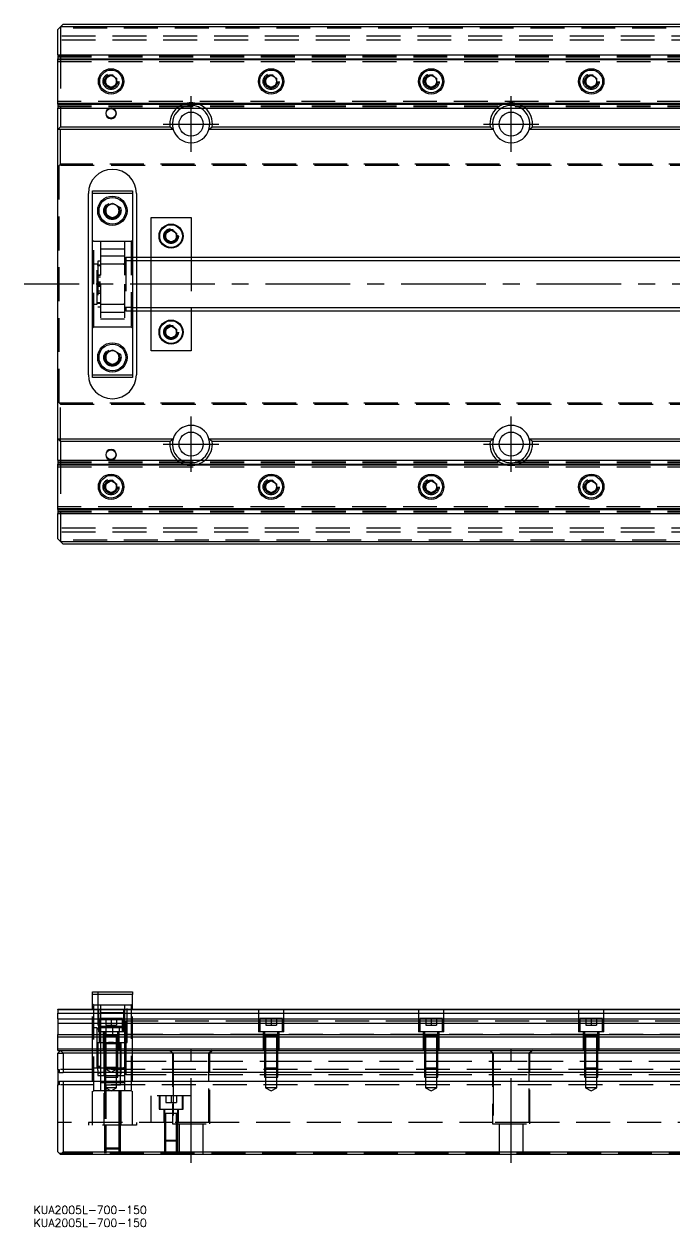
# Model space of a CAD drawing. Extents: x -13 to 963, y -354 to 120.
# Drawn here: x -12.6 to 231.4, y -353.6 to 97.5 of the extents above; entities that cross this region are included whole.
import ezdxf

# ---------------------------------------------------------------- set-up
doc = ezdxf.new("R2010")
doc.units = 0
doc.linetypes.add('CENTER', pattern=[50.8, 31.75, -6.35, 6.35, -6.35])
doc.linetypes.add('DASHED', pattern=[19.05, 12.7, -6.35])
doc.layers.get('0').update_dxf_attribs({"linetype": 'CONTINUOUS'})
doc.layers.add('CENTER', color=1, linetype='CENTER')
doc.styles.get("Standard").update_dxf_attribs({"font": 'txt.shx', "height": 3, "bigfont": 'bigfont.shx'})

# ---------------------------------------------------------------- blocks, each defined once
blk = doc.blocks.new('*U2')
at = {"color": 7, "linetype": 'CONTINUOUS'}
blk.add_text('KUA2005L-700-150', height=3, dxfattribs=at).set_placement((-9.02, -348.7))
blk = doc.blocks.new('*U3')
at = {"color": 7, "linetype": 'CONTINUOUS'}
blk.add_text('KUA2005L-700-150', height=3, dxfattribs=at).set_placement((-9.02, -353.56))

msp = doc.modelspace()

# ---------------------------------------------------------------- linework, layer by layer
at = {"color": 7, "linetype": 'CONTINUOUS'}
for p, q in [((1, 96.5), (0, 95.5)), ((0, 86), (0, 95.5)), ((2, 97.5), (1, 96.5)), ((1, 96.5), (1, 86)), ((275, 96.5), (1, 96.5)), ((2, 97.5), (275, 97.5)), ((0, 86), (0, 84.48)), ((0, 86), (275, 86)), ((0, 84.2), (0, 84.48)), ((0, 84.48), (267.73, 84.48)), ((0, 67.8), (0, 84.2)), ((0, 84.2), (267.05, 84.2)), ((18, 77.15), (20, 78.31)), ((18, 74.85), (18, 77.15)), ((20, 78.31), (22, 77.15)), ((22, 77.15), (22, 74.85)), ((78, 77.15), (80, 78.31)), ((78, 74.85), (78, 77.15)), ((80, 78.31), (82, 77.15)), ((82, 77.15), (82, 74.85)), ((138, 77.15), (140, 78.31)), ((138, 74.85), (138, 77.15)), ((140, 78.31), (142, 77.15)), ((142, 77.15), (142, 74.85)), ((198, 77.15), (200, 78.31)), ((198, 74.85), (198, 77.15)), ((200, 78.31), (202, 77.15)), ((202, 77.15), (202, 74.85)), ((20, 73.69), (18, 74.85)), ((22, 74.85), (20, 73.69)), ((80, 73.69), (78, 74.85)), ((82, 74.85), (80, 73.69)), ((140, 73.69), (138, 74.85)), ((142, 74.85), (140, 73.69)), ((200, 73.69), (198, 74.85)), ((202, 74.85), (200, 73.69)), ((0, 67.52), (0, 67.8)), ((0, 67.8), (275, 67.8)), ((0, 67.52), (0, 66)), ((0, 67.52), (275, 67.52)), ((0, 58), (0, 66)), ((0, 66), (275, 66)), ((1, 66), (1, 59)), ((0, 58), (1, 59)), ((1, 59), (42.06, 59)), ((43.29, 58), (42.06, 59)), ((56.71, 58), (57.94, 59)), ((57.94, 59), (162.06, 59)), ((163.29, 58), (162.06, 59)), ((176.71, 58), (177.94, 59)), ((177.94, 59), (275, 59)), ((0, -58), (0, 58)), ((43.29, 58), (0, 58)), ((163.29, 58), (56.71, 58)), ((275, 58), (176.71, 58)), ((11.5, -34), (11.5, 34)), ((13, 34), (13, 35)), ((13, 35), (28, 35)), ((13, -34), (13, 34)), ((28, 34), (13, 34)), ((28, 35), (28, 34)), ((28, 34), (28, -34)), ((29.5, 34), (29.5, 10)), ((18, 28.94), (20.5, 30.39)), ((18, 26.06), (18, 28.94)), ((20.5, 30.39), (23, 28.94)), ((23, 28.94), (23, 26.06)), ((20.5, 24.61), (18, 26.06)), ((23, 26.06), (20.5, 24.61)), ((35, 25), (50, 25)), ((35, 10), (35, 25)), ((50, 25), (50, 10)), ((40.5, 19.15), (42.5, 20.31)), ((40.5, 16.85), (40.5, 19.15)), ((42.5, 20.31), (44.5, 19.15)), ((44.5, 19.15), (44.5, 16.85)), ((42.5, 15.69), (40.5, 16.85)), ((44.5, 16.85), (42.5, 15.69)), ((275, 10), (28, 10)), ((28, -10), (275, -10)), ((29.5, -10), (29.5, -34)), ((35, -25), (35, -10)), ((50, -10), (50, -25)), ((40.5, -16.85), (42.5, -15.69)), ((40.5, -19.15), (40.5, -16.85)), ((42.5, -15.69), (44.5, -16.85)), ((44.5, -16.85), (44.5, -19.15)), ((42.5, -20.31), (40.5, -19.15)), ((44.5, -19.15), (42.5, -20.31)), ((18, -26.06), (20.5, -24.61)), ((18, -28.94), (18, -26.06)), ((20.5, -24.61), (23, -26.06)), ((23, -26.06), (23, -28.94)), ((50, -25), (35, -25)), ((20.5, -30.39), (18, -28.94)), ((23, -28.94), (20.5, -30.39)), ((13, -34), (28, -34)), ((13, -35), (13, -34)), ((28, -35), (13, -35)), ((28, -34), (28, -35)), ((0, -66), (0, -58)), ((0, -58), (43.29, -58)), ((1, -59), (0, -58)), ((42.06, -59), (43.29, -58)), ((56.71, -58), (163.29, -58)), ((57.94, -59), (56.71, -58)), ((162.06, -59), (163.29, -58)), ((176.71, -58), (275, -58)), ((177.94, -59), (176.71, -58)), ((42.06, -59), (1, -59)), ((1, -59), (1, -66)), ((162.06, -59), (57.94, -59)), ((275, -59), (177.94, -59)), ((0, -66), (0, -67.52)), ((0, -66), (275, -66)), ((0, -67.8), (0, -67.52)), ((0, -67.52), (275, -67.52)), ((0, -84.2), (0, -67.8)), ((0, -67.8), (275, -67.8)), ((18, -74.85), (20, -73.69)), ((18, -77.15), (18, -74.85)), ((20, -73.69), (22, -74.85)), ((22, -74.85), (22, -77.15)), ((78, -74.85), (80, -73.69)), ((78, -77.15), (78, -74.85)), ((80, -73.69), (82, -74.85)), ((82, -74.85), (82, -77.15)), ((138, -74.85), (140, -73.69)), ((138, -77.15), (138, -74.85)), ((140, -73.69), (142, -74.85)), ((142, -74.85), (142, -77.15)), ((198, -74.85), (200, -73.69)), ((198, -77.15), (198, -74.85)), ((200, -73.69), (202, -74.85)), ((202, -74.85), (202, -77.15)), ((20, -78.31), (18, -77.15)), ((22, -77.15), (20, -78.31)), ((80, -78.31), (78, -77.15)), ((82, -77.15), (80, -78.31)), ((140, -78.31), (138, -77.15)), ((142, -77.15), (140, -78.31)), ((200, -78.31), (198, -77.15)), ((202, -77.15), (200, -78.31)), ((0, -84.2), (267.05, -84.2)), ((0, -84.48), (0, -84.2)), ((0, -84.48), (0, -86)), ((0, -84.48), (267.73, -84.48)), ((0, -95.5), (0, -86)), ((0, -86), (275, -86)), ((1, -86), (1, -96.5)), ((0, -95.5), (1, -96.5)), ((1, -96.5), (2, -97.5)), ((1, -96.5), (275, -96.5)), ((275, -97.5), (2, -97.5)), ((13, -266.36), (13, -265.36)), ((13, -265.36), (28, -265.36)), ((28, -265.36), (28, -266.36)), ((13, -271.86), (13, -266.36)), ((28, -266.36), (13, -266.36)), ((28, -271.86), (28, -266.36)), ((0, -272.02), (0, -271.86)), ((0, -271.86), (275.5, -271.86)), ((0, -272.02), (0, -273.42)), ((0, -272.02), (275.5, -272.02)), ((0, -273.42), (275.5, -273.42)), ((0, -275.5), (0, -273.42)), ((0, -275.5), (0, -277.12)), ((0, -275.5), (275.5, -275.5)), ((0, -277.12), (0, -281.41)), ((0, -277.12), (275.5, -277.12)), ((0, -282.26), (0, -281.41)), ((0, -281.41), (275.5, -281.41)), ((0, -286.76), (0, -282.26)), ((0, -282.26), (700, -282.26)), ((22.5, -281.96), (17.5, -281.96)), ((82.5, -281.96), (77.5, -281.96)), ((142.5, -281.96), (137.5, -281.96)), ((142.5, -281.96), (137.5, -281.96)), ((202.5, -281.96), (197.5, -281.96)), ((202.5, -281.96), (197.5, -281.96)), ((0, -287.36), (0, -286.76)), ((0, -286.76), (700, -286.76)), ((0, -288.36), (1, -287.36)), ((0, -287.36), (1, -287.36)), ((0, -294.51), (0, -288.36)), ((1, -287.36), (699, -287.36)), ((1, -287.36), (2, -288.36)), ((698, -288.36), (2, -288.36)), ((2, -288.36), (2, -295.66)), ((0, -294.51), (0, -295.66)), ((0, -294.51), (0.5, -294.51)), ((0, -295.66), (0, -299.06)), ((0.5, -295.66), (0, -295.66)), ((0.5, -294.51), (0.5, -295.66)), ((0.5, -295.66), (2, -295.66)), ((698, -295.66), (2, -295.66)), ((0, -299.06), (0, -300.21)), ((0, -299.06), (0.5, -299.06)), ((0.5, -300.21), (0, -300.21)), ((0, -325.36), (0, -300.21)), ((2, -299.06), (0.5, -299.06)), ((0.5, -299.06), (0.5, -300.21)), ((698, -299.06), (2, -299.06)), ((2, -299.06), (2, -325.36)), ((23.5, -300.36), (17.5, -300.36)), ((45, -310.96), (40, -310.96)), ((1, -326.36), (0, -325.36)), ((2, -325.36), (1, -326.36)), ((699, -326.36), (1, -326.36)), ((2, -325.36), (698, -325.36))]:
    msp.add_line(p, q, dxfattribs=at)
at = {"color": 3, "linetype": 'DASHED'}
for p, q in [((285.2, 96), (0.5, 96)), ((700, 93), (0, 93)), ((700, 91.5), (0, 91.5)), ((1, 86), (1, 66)), ((0, 85.4), (700, 85.4)), ((0, 85.15), (275, 85.15)), ((0, 84.42), (275.5, 84.42)), ((0, 83.5), (275.5, 83.5)), ((17.5, 76), (17.53, 76.37)), ((77.5, 76), (77.53, 76.37)), ((137.5, 76), (137.53, 76.41)), ((197.5, 76), (197.53, 76.41)), ((275.5, 68.5), (0, 68.5)), ((0, 67.58), (275.5, 67.58)), ((0, 66.85), (275, 66.85)), ((0, 66.6), (700, 66.6)), ((1, 45), (1, 59)), ((1, 45), (0.5, 44.5)), ((0.5, -44.5), (0.5, 44.5)), ((699.5, 44.5), (0.5, 44.5)), ((699, 45), (1, 45)), ((23.48, 27.86), (23.5, 27.5)), ((44.98, 18.29), (45, 18)), ((13.5, 16), (13, 16.5)), ((16, 16), (13.5, 16)), ((13.5, 0), (13.5, 16)), ((25, 16), (16, 16)), ((16, 16), (16, 0)), ((27.5, 16), (25, 16)), ((25, 16), (25, 0)), ((28, 16.5), (27.5, 16)), ((27.5, 16), (27.5, -16)), ((25, 13.03), (16, 13.03)), ((25, 10.48), (16, 10.48)), ((25.5, 10), (25, 9.5)), ((28, 10), (25.5, 10)), ((25.5, 10), (25.5, -10)), ((29.5, 10), (29.5, 5)), ((35, 5), (35, 10)), ((50, 10), (50, -10)), ((13.5, 7.5), (13, 7)), ((14.85, 7.5), (13.5, 7.5)), ((14.85, -7.5), (14.85, 7.5)), ((15, 7.15), (14.85, 7.15)), ((16, 8.55), (15, 8.55)), ((15, 8.55), (15, -8.55)), ((16, 7.15), (15, 7.15)), ((16, 6.9), (15, 6.9)), ((24.7, 7.5), (16, 7.5)), ((25, 7.5), (24.7, 7.5)), ((28, 8.75), (25, 8.75)), ((29.5, 5), (29.5, -5)), ((35, -5), (35, 5)), ((16, 3.4), (15, 3.4)), ((15, 3.4), (16, 3.4)), ((16, 2.55), (15, 2.55)), ((15, 0.85), (16, 0.85)), ((15, 0.42), (16, 0.42)), ((13.5, -16), (13.5, 0)), ((15, -0.43), (16, -0.43)), ((16, -0.85), (15, -0.85)), ((15, -2.55), (16, -2.55)), ((15, -3.4), (16, -3.4)), ((16, -3.4), (15, -3.4)), ((16, 0), (16, -16)), ((25, 0), (25, -16)), ((13, -7), (13.5, -7.5)), ((13.5, -7.5), (14.85, -7.5)), ((14.85, -7.15), (15, -7.15)), ((15, -6.9), (16, -6.9)), ((15, -7.15), (16, -7.15)), ((15, -8.55), (16, -8.55)), ((16, -7.5), (24.7, -7.5)), ((24.7, -7.5), (25, -7.5)), ((28, -8.75), (25, -8.75)), ((29.5, -5), (29.5, -10)), ((35, -10), (35, -5)), ((16, -10.48), (25, -10.48)), ((16, -13.03), (25, -13.03)), ((25, -9.5), (25.5, -10)), ((25.5, -10), (28, -10)), ((13, -16.5), (13.5, -16)), ((13.5, -16), (16, -16)), ((16, -16), (25, -16)), ((25, -16), (27.5, -16)), ((27.5, -16), (28, -16.5)), ((40, -18), (40.02, -17.7)), ((17.5, -27.5), (17.52, -27.15)), ((0.5, -44.5), (699.5, -44.5)), ((0.5, -44.5), (1, -45)), ((1, -59), (1, -45)), ((1, -45), (699, -45)), ((0, -66.6), (700, -66.6)), ((0, -66.85), (275, -66.85)), ((0, -67.58), (275.5, -67.58)), ((1, -66), (1, -86)), ((0, -68.5), (275.5, -68.5)), ((17.5, -76), (17.53, -75.59)), ((77.5, -76), (77.53, -75.59)), ((137.5, -76), (137.53, -75.59)), ((197.5, -76), (197.53, -75.59)), ((275.5, -83.5), (0, -83.5)), ((0, -84.42), (275.5, -84.42)), ((0, -85.15), (275, -85.15)), ((0, -85.4), (700, -85.4)), ((700, -91.5), (0, -91.5)), ((700, -93), (0, -93)), ((285.2, -96), (0.5, -96)), ((15, -265.36), (15, -284.36)), ((26, -284.36), (26, -265.36)), ((13.5, -270.36), (13, -269.86)), ((16, -270.36), (13.5, -270.36)), ((13.5, -302.36), (13.5, -270.36)), ((25, -270.36), (16, -270.36)), ((16, -270.36), (16, -271.86)), ((27.5, -270.36), (25, -270.36)), ((25, -270.36), (25, -271.86)), ((28, -269.86), (27.5, -270.36)), ((27.5, -270.36), (27.5, -302.36)), ((13, -287.36), (13, -271.86)), ((15.25, -271.86), (15.25, -280.36)), ((16, -271.86), (16, -275.36)), ((25, -273.33), (16, -273.33)), ((24.75, -280.36), (24.75, -271.86)), ((25, -271.86), (25, -278.36)), ((28, -287.36), (28, -271.86)), ((75.25, -271.86), (75.25, -280.36)), ((84.75, -280.36), (84.75, -271.86)), ((135.25, -271.86), (135.25, -280.36)), ((144.75, -280.36), (144.75, -271.86)), ((195.25, -271.86), (195.25, -280.36)), ((204.75, -280.36), (204.75, -271.86)), ((13.5, -278.86), (13, -279.36)), ((14.85, -278.86), (13.5, -278.86)), ((14.85, -286.36), (14.85, -278.86)), ((15, -279.21), (14.85, -279.21)), ((15.75, -277.26), (15, -277.26)), ((15.5, -279.21), (15, -279.21)), ((16, -279.46), (15, -279.46)), ((15.5, -278.36), (15.5, -284.36)), ((15.75, -278.36), (15.5, -278.36)), ((15.75, -279.21), (15.5, -279.21)), ((15.75, -275.36), (15.75, -280.36)), ((24.25, -275.36), (15.75, -275.36)), ((16, -277.26), (15.75, -277.26)), ((24.25, -278.36), (15.75, -278.36)), ((16, -279.21), (15.75, -279.21)), ((16, -275.36), (16, -278.36)), ((24.25, -275.88), (16, -275.88)), ((16, -278.36), (16, -280.36)), ((24.25, -278.86), (16, -278.86)), ((18, -275.36), (18, -277.86)), ((18, -277.86), (20, -277.86)), ((18, -278.36), (18, -281.36)), ((20, -275.36), (20, -277.86)), ((20, -277.86), (22, -277.86)), ((20.5, -278.36), (20.5, -281.36)), ((22, -275.36), (22, -277.86)), ((23, -278.36), (23, -280.36)), ((24.25, -280.36), (24.25, -275.36)), ((25, -275.88), (24.25, -275.88)), ((25.5, -278.36), (24.25, -278.36)), ((24.7, -278.86), (24.25, -278.86)), ((25, -278.86), (24.7, -278.86)), ((25.5, -276.36), (25, -276.86)), ((25, -278.36), (25, -284.36)), ((28, -276.36), (25.5, -276.36)), ((25.5, -276.36), (25.5, -278.36)), ((25.5, -284.36), (25.5, -278.36)), ((75.75, -276.36), (28, -276.36)), ((75.75, -275.36), (75.75, -280.36)), ((84.25, -275.36), (75.75, -275.36)), ((84.25, -276.36), (75.75, -276.36)), ((78, -275.36), (78, -277.86)), ((78, -277.86), (80, -277.86)), ((80, -275.36), (80, -277.86)), ((80, -277.86), (82, -277.86)), ((82, -275.36), (82, -277.86)), ((84.25, -280.36), (84.25, -275.36)), ((135.75, -276.36), (84.25, -276.36)), ((135.75, -275.36), (135.75, -280.36)), ((144.25, -275.36), (135.75, -275.36)), ((144.25, -276.36), (135.75, -276.36)), ((138, -275.36), (138, -277.86)), ((138, -277.86), (140, -277.86)), ((140, -275.36), (140, -277.86)), ((140, -277.86), (142, -277.86)), ((142, -275.36), (142, -277.86)), ((144.25, -280.36), (144.25, -275.36)), ((195.75, -276.36), (144.25, -276.36)), ((195.75, -275.36), (195.75, -280.36)), ((204.25, -275.36), (195.75, -275.36)), ((204.25, -276.36), (195.75, -276.36)), ((198, -275.36), (198, -277.86)), ((198, -277.86), (200, -277.86)), ((200, -275.36), (200, -277.86)), ((200, -277.86), (202, -277.86)), ((202, -275.36), (202, -277.86)), ((204.25, -280.36), (204.25, -275.36)), ((255.75, -276.36), (204.25, -276.36)), ((24.75, -280.36), (15.25, -280.36)), ((16, -280.36), (16, -284.36)), ((17, -280.36), (17, -287.36)), ((17.5, -280.36), (17.5, -281.96)), ((17.5, -281.95), (17.5, -281.96)), ((17.5, -281.96), (17.5, -281.96)), ((17.5, -281.96), (17.5, -287.36)), ((22.5, -281.96), (17.5, -281.96)), ((17.9, -281.96), (17.9, -287.36)), ((18, -281.36), (20.5, -281.36)), ((20.5, -281.36), (23, -281.36)), ((22.1, -287.36), (22.1, -281.96)), ((22.5, -281.96), (22.5, -280.36)), ((22.5, -281.96), (22.5, -281.95)), ((22.5, -281.96), (22.5, -281.96)), ((22.5, -287.36), (22.5, -281.96)), ((23, -287.36), (23, -280.36)), ((25.5, -281.36), (25, -281.36)), ((28, -281.36), (25.5, -281.36)), ((77.5, -281.36), (28, -281.36)), ((84.75, -280.36), (75.25, -280.36)), ((77, -280.36), (77, -287.36)), ((77.5, -280.36), (77.5, -281.96)), ((82.5, -281.36), (77.5, -281.36)), ((77.5, -281.95), (77.5, -281.96)), ((77.5, -281.96), (77.5, -281.96)), ((77.5, -281.96), (77.5, -287.36)), ((82.5, -281.96), (77.5, -281.96)), ((77.9, -281.96), (77.9, -287.36)), ((82.1, -287.36), (82.1, -281.96)), ((82.5, -281.96), (82.5, -280.36)), ((137.5, -281.36), (82.5, -281.36)), ((82.5, -281.96), (82.5, -281.95)), ((82.5, -281.96), (82.5, -281.96)), ((82.5, -287.36), (82.5, -281.96)), ((83, -287.36), (83, -280.36)), ((144.75, -280.36), (135.25, -280.36)), ((137, -280.36), (137, -287.36)), ((137.5, -280.36), (137.5, -281.96)), ((142.5, -281.36), (137.5, -281.36)), ((137.5, -281.95), (137.5, -281.96)), ((137.5, -281.96), (137.5, -287.36)), ((137.5, -281.96), (137.5, -281.96)), ((142.5, -281.96), (137.5, -281.96)), ((137.9, -281.96), (137.9, -287.36)), ((142.1, -287.36), (142.1, -281.96)), ((142.5, -281.96), (142.5, -280.36)), ((197.5, -281.36), (142.5, -281.36)), ((142.5, -281.96), (142.5, -281.95)), ((142.5, -287.36), (142.5, -281.96)), ((142.5, -281.96), (142.5, -281.96)), ((143, -287.36), (143, -280.36)), ((204.75, -280.36), (195.25, -280.36)), ((197, -280.36), (197, -287.36)), ((197.5, -280.36), (197.5, -281.96)), ((202.5, -281.36), (197.5, -281.36)), ((197.5, -281.95), (197.5, -281.96)), ((197.5, -281.96), (197.5, -287.36)), ((197.5, -281.96), (197.5, -281.96)), ((202.5, -281.96), (197.5, -281.96)), ((197.9, -281.96), (197.9, -287.36)), ((202.1, -287.36), (202.1, -281.96)), ((202.5, -281.96), (202.5, -280.36)), ((257.5, -281.36), (202.5, -281.36)), ((202.5, -281.96), (202.5, -281.95)), ((202.5, -287.36), (202.5, -281.96)), ((202.5, -281.96), (202.5, -281.96)), ((203, -287.36), (203, -280.36)), ((0, -288.36), (2, -288.36)), ((13, -295.66), (13, -287.36)), ((14.85, -287.36), (14.85, -286.36)), ((14.85, -293.86), (14.85, -287.36)), ((15, -284.36), (26, -284.36)), ((15, -284.36), (15, -287.36)), ((15, -287.36), (15, -293.23)), ((16, -284.36), (16, -287.36)), ((16, -287.36), (16, -295.66)), ((17.25, -284.36), (17.25, -315.36)), ((17.5, -287.36), (17.5, -293.96)), ((17.5, -287.36), (17.5, -293.96)), ((17.9, -287.36), (17.9, -294.36)), ((18, -284.86), (18, -287.36)), ((22, -284.86), (18, -284.86)), ((18, -287.36), (18, -293.73)), ((20.06, -284.36), (19.94, -284.36)), ((22, -287.36), (22, -284.86)), ((22, -293.73), (22, -287.36)), ((22.1, -294.36), (22.1, -287.36)), ((22.5, -293.96), (22.5, -287.36)), ((22.5, -293.96), (22.5, -287.36)), ((23.5, -287.36), (23.5, -284.36)), ((23.5, -295.66), (23.5, -287.36)), ((23.75, -315.36), (23.75, -284.36)), ((25, -284.36), (25, -287.36)), ((25, -287.36), (25, -295.66)), ((25.5, -284.36), (25.5, -286.36)), ((25.5, -286.36), (25.5, -287.36)), ((25.5, -287.36), (25.5, -295.66)), ((28, -295.66), (28, -287.36)), ((42, -287.36), (43, -288.36)), ((42.06, -287.36), (43.29, -288.36)), ((43, -288.36), (43, -314.86)), ((43.29, -288.36), (43.29, -295.66)), ((57.94, -287.36), (56.71, -288.36)), ((56.71, -295.66), (56.71, -288.36)), ((57, -288.36), (58, -287.36)), ((57, -314.86), (57, -288.36)), ((77.5, -287.36), (77.5, -293.96)), ((77.5, -287.36), (77.5, -293.96)), ((77.9, -287.36), (77.9, -294.36)), ((82.1, -294.36), (82.1, -287.36)), ((82.5, -293.96), (82.5, -287.36)), ((82.5, -293.96), (82.5, -287.36)), ((137.5, -287.36), (137.5, -293.96)), ((137.5, -287.36), (137.5, -293.96)), ((137.9, -287.36), (137.9, -294.36)), ((142.1, -294.36), (142.1, -287.36)), ((142.5, -293.96), (142.5, -287.36)), ((142.5, -293.96), (142.5, -287.36)), ((162, -287.36), (163, -288.36)), ((162.06, -287.36), (163.29, -288.36)), ((163, -288.36), (163, -314.86)), ((163.29, -288.36), (163.29, -295.66)), ((177.94, -287.36), (176.71, -288.36)), ((176.71, -295.66), (176.71, -288.36)), ((177, -288.36), (178, -287.36)), ((177, -314.86), (177, -288.36)), ((197.5, -287.36), (197.5, -293.96)), ((197.5, -287.36), (197.5, -293.96)), ((197.9, -287.36), (197.9, -294.36)), ((202.1, -294.36), (202.1, -287.36)), ((202.5, -293.96), (202.5, -287.36)), ((202.5, -293.96), (202.5, -287.36)), ((25, -291.36), (28, -291.36)), ((28, -291.36), (43.29, -291.36)), ((43.29, -291.36), (56.71, -291.36)), ((56.71, -291.36), (77.5, -291.36)), ((77.5, -291.36), (77.9, -291.36)), ((77.9, -291.36), (82.1, -291.36)), ((82.1, -291.36), (82.5, -291.36)), ((82.5, -291.36), (137.5, -291.36)), ((137.5, -291.36), (137.9, -291.36)), ((137.9, -291.36), (142.1, -291.36)), ((142.1, -291.36), (142.5, -291.36)), ((142.5, -291.36), (163.29, -291.36)), ((163.29, -291.36), (176.71, -291.36)), ((176.71, -291.36), (197.5, -291.36)), ((197.5, -291.36), (197.9, -291.36)), ((197.9, -291.36), (202.1, -291.36)), ((202.1, -291.36), (202.5, -291.36)), ((202.5, -291.36), (238, -291.36)), ((699.5, -294.51), (0.5, -294.51)), ((13, -293.36), (13.5, -293.86)), ((13, -299.06), (13, -295.66)), ((13.5, -293.86), (14.85, -293.86)), ((14.85, -293.51), (15, -293.51)), ((15, -294.8), (15, -293.23)), ((15, -293.25), (16, -293.25)), ((15, -293.25), (16, -293.25)), ((15, -293.51), (16, -293.51)), ((16, -294.04), (15, -294.04)), ((15, -294.8), (15, -295.66)), ((15, -295.66), (15, -296.55)), ((15, -295.74), (16, -295.74)), ((15, -296.55), (15, -296.75)), ((15, -296.75), (16, -296.75)), ((16, -293.86), (17.5, -293.86)), ((16, -295.66), (16, -299.06)), ((16, -296.83), (17.5, -296.83)), ((17.5, -293.86), (17.9, -293.86)), ((17.5, -293.96), (17.9, -294.36)), ((17.5, -293.96), (17.5, -295.66)), ((17.5, -293.96), (22.5, -293.96)), ((17.5, -295.66), (17.5, -297.36)), ((17.5, -296.83), (22.5, -296.83)), ((17.5, -297.36), (17.5, -299.06)), ((17.5, -297.36), (22.5, -297.36)), ((17.9, -293.86), (18.03, -293.86)), ((17.9, -294.36), (17.9, -297.36)), ((22.1, -294.36), (17.9, -294.36)), ((17.9, -297.36), (17.9, -301.36)), ((18, -293.73), (18, -294.36)), ((18, -293.73), (18.17, -294.36)), ((22, -293.73), (18, -293.73)), ((18, -294.36), (20, -295.51)), ((18.03, -293.86), (21.97, -293.86)), ((20, -295.51), (22, -294.36)), ((21.83, -294.36), (22, -293.73)), ((21.97, -293.86), (22.1, -293.86)), ((22, -294.36), (22, -293.73)), ((22.1, -293.86), (22.5, -293.86)), ((22.1, -294.36), (22.5, -293.96)), ((22.1, -297.36), (22.1, -294.36)), ((22.1, -301.36), (22.1, -297.36)), ((22.5, -293.86), (23.5, -293.86)), ((22.5, -295.66), (22.5, -293.96)), ((22.5, -297.36), (22.5, -295.66)), ((22.5, -296.83), (23.5, -296.83)), ((23.5, -293.86), (24.7, -293.86)), ((23.5, -299.06), (23.5, -295.66)), ((23.5, -296.83), (25, -296.83)), ((24.7, -293.86), (25, -293.86)), ((25, -295.66), (25, -299.06)), ((25, -295.86), (25.5, -296.36)), ((25.5, -295.66), (25.5, -296.36)), ((25.5, -296.36), (28, -296.36)), ((28, -299.06), (28, -295.66)), ((28, -296.36), (43.29, -296.36)), ((43.29, -295.66), (43.29, -299.06)), ((43.29, -296.36), (56.71, -296.36)), ((56.71, -299.06), (56.71, -295.66)), ((56.71, -296.36), (77.5, -296.36)), ((77.5, -293.96), (77.9, -294.36)), ((77.5, -293.96), (77.5, -295.66)), ((77.5, -293.96), (82.5, -293.96)), ((77.5, -295.66), (77.5, -297.36)), ((77.5, -296.36), (82.5, -296.36)), ((77.5, -297.36), (82.5, -297.36)), ((77.9, -294.36), (77.9, -297.36)), ((82.1, -294.36), (77.9, -294.36)), ((77.9, -297.36), (77.9, -301.36)), ((82.1, -294.36), (82.5, -293.96)), ((82.1, -297.36), (82.1, -294.36)), ((82.1, -301.36), (82.1, -297.36)), ((82.5, -295.66), (82.5, -293.96)), ((82.5, -297.36), (82.5, -295.66)), ((82.5, -296.36), (137.5, -296.36)), ((137.5, -293.96), (137.9, -294.36)), ((137.5, -293.96), (137.5, -295.66)), ((137.5, -293.96), (142.5, -293.96)), ((137.5, -295.66), (137.5, -297.36)), ((137.5, -296.36), (142.5, -296.36)), ((137.5, -297.36), (142.5, -297.36)), ((137.9, -294.36), (137.9, -297.36)), ((142.1, -294.36), (137.9, -294.36)), ((137.9, -297.36), (137.9, -301.36)), ((142.1, -294.36), (142.5, -293.96)), ((142.1, -297.36), (142.1, -294.36)), ((142.1, -301.36), (142.1, -297.36)), ((142.5, -295.66), (142.5, -293.96)), ((142.5, -297.36), (142.5, -295.66)), ((142.5, -296.36), (163.29, -296.36)), ((163.29, -295.66), (163.29, -299.06)), ((163.29, -296.36), (176.71, -296.36)), ((176.71, -299.06), (176.71, -295.66)), ((176.71, -296.36), (197.5, -296.36)), ((197.5, -293.96), (197.9, -294.36)), ((197.5, -293.96), (197.5, -295.66)), ((197.5, -293.96), (202.5, -293.96)), ((197.5, -295.66), (197.5, -297.36)), ((197.5, -296.36), (202.5, -296.36)), ((197.5, -297.36), (202.5, -297.36)), ((197.9, -294.36), (197.9, -297.36)), ((202.1, -294.36), (197.9, -294.36)), ((197.9, -297.36), (197.9, -301.36)), ((202.1, -294.36), (202.5, -293.96)), ((202.1, -297.36), (202.1, -294.36)), ((202.1, -301.36), (202.1, -297.36)), ((202.5, -295.66), (202.5, -293.96)), ((202.5, -297.36), (202.5, -295.66)), ((202.5, -296.36), (257.5, -296.36)), ((699.5, -300.21), (0.5, -300.21)), ((13, -315.36), (13, -299.06)), ((16, -299.06), (16, -302.36)), ((16, -299.38), (25, -299.38)), ((17.5, -299.06), (17.5, -300.36)), ((17.5, -300.35), (17.5, -300.36)), ((17.5, -300.36), (17.5, -315.36)), ((17.5, -300.36), (17.5, -300.36)), ((23.5, -300.36), (17.5, -300.36)), ((17.9, -301.36), (20, -302.57)), ((22.1, -301.36), (17.9, -301.36)), ((18, -300.36), (18, -315.36)), ((20, -302.57), (22.1, -301.36)), ((23, -315.36), (23, -300.36)), ((23.5, -300.36), (23.5, -299.06)), ((23.5, -300.36), (23.5, -300.35)), ((23.5, -315.36), (23.5, -300.36)), ((23.5, -300.36), (23.5, -300.36)), ((25, -299.06), (25, -302.36)), ((28, -315.36), (28, -299.06)), ((43.29, -299.06), (43.29, -314.36)), ((56.71, -314.36), (56.71, -299.06)), ((77.9, -301.36), (80, -302.57)), ((82.1, -301.36), (77.9, -301.36)), ((80, -302.57), (82.1, -301.36)), ((137.9, -301.36), (140, -302.57)), ((142.1, -301.36), (137.9, -301.36)), ((140, -302.57), (142.1, -301.36)), ((163.29, -299.06), (163.29, -314.36)), ((176.71, -314.36), (176.71, -299.06)), ((197.9, -301.36), (200, -302.57)), ((202.1, -301.36), (197.9, -301.36)), ((200, -302.57), (202.1, -301.36)), ((13, -302.86), (13.5, -302.36)), ((13.5, -302.36), (16, -302.36)), ((16, -302.36), (17.5, -302.36)), ((17.5, -302.36), (18, -302.36)), ((18, -302.36), (23, -302.36)), ((23, -302.36), (23.5, -302.36)), ((23.5, -302.36), (25, -302.36)), ((25, -302.36), (27.5, -302.36)), ((27.5, -302.36), (28, -302.86)), ((50, -304.36), (35, -304.36)), ((35, -314.36), (35, -304.36)), ((38, -304.36), (38, -309.36)), ((38.25, -304.36), (38.25, -309.36)), ((40.5, -304.36), (40.5, -306.86)), ((42.5, -304.36), (42.5, -306.86)), ((44.5, -304.36), (44.5, -306.86)), ((46.75, -309.36), (46.75, -304.36)), ((47, -309.36), (47, -304.36)), ((50, -314.36), (50, -304.36)), ((38, -309.36), (47, -309.36)), ((39.75, -309.36), (39.75, -314.36)), ((40, -309.36), (40, -310.96)), ((40, -310.95), (40, -314.36)), ((45, -310.96), (40, -310.96)), ((40.4, -310.96), (40.4, -314.36)), ((40.5, -306.86), (42.5, -306.86)), ((42.5, -306.86), (44.5, -306.86)), ((44.6, -314.36), (44.6, -310.96)), ((45, -310.96), (45, -309.36)), ((45, -314.36), (45, -310.95)), ((45.25, -314.36), (45.25, -309.36)), ((43.29, -314.36), (0, -314.36)), ((11.5, -314.36), (11.5, -315.36)), ((29.5, -315.36), (11.5, -315.36)), ((17.5, -315.36), (17.5, -323.86)), ((17.5, -315.36), (17.5, -323.86)), ((18, -315.36), (18, -324.36)), ((23, -324.36), (23, -315.36)), ((23.5, -323.86), (23.5, -315.36)), ((23.5, -323.86), (23.5, -315.36)), ((29.5, -314.36), (29.5, -315.36)), ((40, -314.36), (40, -320.96)), ((40, -314.36), (40, -320.96)), ((40.4, -314.36), (40.4, -321.36)), ((43, -314.86), (57, -314.86)), ((56.71, -314.36), (43.29, -314.36)), ((44.6, -321.36), (44.6, -314.36)), ((45, -320.96), (45, -314.36)), ((45, -320.96), (45, -314.36)), ((45.5, -314.86), (45.5, -326.36)), ((54.5, -326.36), (54.5, -314.86)), ((163.29, -314.36), (56.71, -314.36)), ((163, -314.86), (177, -314.86)), ((176.71, -314.36), (163.29, -314.36)), ((165.5, -314.86), (165.5, -326.36)), ((174.5, -326.36), (174.5, -314.86)), ((283.29, -314.36), (176.71, -314.36)), ((17.5, -323.86), (18, -324.36)), ((17.5, -323.86), (17.5, -325.86)), ((17.5, -323.86), (23.5, -323.86)), ((18, -324.36), (18, -325.86)), ((23, -324.36), (18, -324.36)), ((23, -324.36), (23.5, -323.86)), ((23, -325.86), (23, -324.36)), ((23.5, -325.86), (23.5, -323.86)), ((40, -320.96), (40.4, -321.36)), ((40, -320.96), (40, -325.86)), ((40, -320.96), (45, -320.96)), ((40.4, -321.36), (40.4, -325.86)), ((44.6, -321.36), (40.4, -321.36)), ((44.6, -321.36), (45, -320.96)), ((44.6, -325.86), (44.6, -321.36)), ((45, -325.86), (45, -320.96)), ((0.5, -325.86), (699.5, -325.86))]:
    msp.add_line(p, q, dxfattribs=at)
at = {"color": 3, "linetype": 'CONTINUOUS'}
for p, q in [((275, 8.75), (28, 8.75)), ((28, -8.75), (275, -8.75))]:
    msp.add_line(p, q, dxfattribs=at)
at = {"color": 7, "linetype": 'CONTINUOUS'}
for centre, radius in [((20, 76), 4.75), ((20, 76), 4.25), ((80, 76), 4.75), ((80, 76), 4.25), ((140, 76), 4.75), ((140, 76), 4.25), ((200, 76), 4.75), ((200, 76), 4.25), ((50, 60), 4.5), ((170, 60), 4.5), ((20.5, 27.5), 5.5), ((20.5, 27.5), 5), ((42.5, 18), 4.5), ((42.5, 18), 4.25), ((42.5, -18), 4.5), ((42.5, -18), 4.25), ((20.5, -27.5), 5.5), ((20.5, -27.5), 5), ((50, -60), 4.5), ((170, -60), 4.5), ((20, -76), 4.75), ((20, -76), 4.25), ((80, -76), 4.75), ((80, -76), 4.25), ((140, -76), 4.75), ((140, -76), 4.25), ((200, -76), 4.75), ((200, -76), 4.25)]:
    msp.add_circle(centre, radius, dxfattribs=at)
at = {"color": 3, "linetype": 'DASHED'}
for centre, radius in [((20, 76), 3), ((20, 76), 2.5), ((80, 76), 3), ((80, 76), 2.5), ((140, 76), 3), ((140, 76), 2.5), ((200, 76), 3), ((200, 76), 2.5), ((20.5, 27.5), 3.25), ((20.5, 27.5), 3), ((42.5, 18), 2.75), ((42.5, 18), 2.5), ((42.5, -18), 2.75), ((42.5, -18), 2.5), ((20.5, -27.5), 3.25), ((20.5, -27.5), 3), ((20, -76), 3), ((20, -76), 2.5), ((80, -76), 3), ((80, -76), 2.5), ((140, -76), 3), ((140, -76), 2.5), ((200, -76), 3), ((200, -76), 2.5)]:
    msp.add_circle(centre, radius, dxfattribs=at)
at = {"color": 3, "linetype": 'CONTINUOUS'}
for centre in [(20, 64), (20, -64)]:
    msp.add_circle(centre, 1.83, dxfattribs=at)
at = {"color": 3, "linetype": 'DASHED'}
for centre, radius, start, end in [((20, 76), 2.1, 137.7528, 162.2472), ((20, 76), 2.1, 102.2472, 137.7528), ((20, 76), 2.1, 77.7528, 102.2472), ((20, 76), 2.1, 42.2472, 77.7528), ((20, 76), 2.1, 17.7528, 42.2472), ((80, 76), 2.1, 137.7528, 162.2472), ((80, 76), 2.1, 102.2472, 137.7528), ((80, 76), 2.1, 77.7528, 102.2472), ((80, 76), 2.1, 42.2472, 77.7528), ((80, 76), 2.1, 17.7528, 42.2472), ((140, 76), 2.1, 137.7528, 162.2472), ((140, 76), 2.1, 102.2472, 137.7528), ((140, 76), 2.1, 77.7528, 102.2472), ((140, 76), 2.1, 42.2472, 77.7528), ((140, 76), 2.1, 17.7528, 42.2472), ((200, 76), 2.1, 137.7528, 162.2472), ((200, 76), 2.1, 102.2472, 137.7528), ((200, 76), 2.1, 77.7528, 102.2472), ((200, 76), 2.1, 42.2472, 77.7528), ((200, 76), 2.1, 17.7528, 42.2472), ((20, 76), 2.1, 162.2472, 180), ((20, 76), 2.1, 180, 197.7528), ((20, 76), 2.1, 197.7528, 222.2472), ((20, 76), 2.1, 222.2472, 257.7528), ((20, 76), 2.1, 257.7528, 282.2472), ((20, 76), 2.1, 282.2472, 317.7528), ((20, 76), 2.1, 317.7528, 342.2472), ((20, 76), 2.1, 342.2472, 17.7528), ((80, 76), 2.1, 162.2472, 180), ((80, 76), 2.1, 180, 197.7528), ((80, 76), 2.1, 197.7528, 222.2472), ((80, 76), 2.1, 222.2472, 257.7528), ((80, 76), 2.1, 257.7528, 282.2472), ((80, 76), 2.1, 282.2472, 317.7528), ((80, 76), 2.1, 317.7528, 342.2472), ((80, 76), 2.1, 342.2472, 17.7528), ((140, 76), 2.1, 162.2472, 180), ((140, 76), 2.1, 180, 197.7528), ((140, 76), 2.1, 197.7528, 222.2472), ((140, 76), 2.1, 222.2472, 257.7528), ((140, 76), 2.1, 257.7528, 282.2472), ((140, 76), 2.1, 282.2472, 317.7528), ((140, 76), 2.1, 317.7528, 342.2472), ((140, 76), 2.1, 342.2472, 17.7528), ((200, 76), 2.1, 162.2472, 180), ((200, 76), 2.1, 180, 197.7528), ((200, 76), 2.1, 197.7528, 222.2472), ((200, 76), 2.1, 222.2472, 257.7528), ((200, 76), 2.1, 257.7528, 282.2472), ((200, 76), 2.1, 282.2472, 317.7528), ((200, 76), 2.1, 317.7528, 342.2472), ((200, 76), 2.1, 342.2472, 17.7528), ((50, 60), 8, 48.5904, 131.4096), ((170, 60), 8, 48.5904, 131.4096), ((50, 60), 7, 58.9973, 121.0027), ((170, 60), 7, 58.9973, 121.0027), ((20.5, 27.5), 2.5, 120, 180), ((20.5, 27.5), 2.5, 180, 240), ((20.5, 27.5), 2.5, 60, 120), ((20.5, 27.5), 2.5, 0, 60), ((20.5, 27.5), 2.5, 300, 0), ((20.5, 27.5), 2.5, 240, 300), ((42.5, 18), 2.1, 162.2472, 180), ((42.5, 18), 2.1, 137.7528, 162.2472), ((42.5, 18), 2.1, 102.2472, 137.7528), ((42.5, 18), 2.1, 77.7528, 102.2472), ((42.5, 18), 2.1, 42.2472, 77.7528), ((42.5, 18), 2.1, 17.7528, 42.2472), ((42.5, 18), 2.1, 342.2472, 17.7528), ((42.5, 18), 2.1, 180, 197.7528), ((42.5, 18), 2.1, 197.7528, 222.2472), ((42.5, 18), 2.1, 222.2472, 257.7528), ((42.5, 18), 2.1, 257.7528, 282.2472), ((42.5, 18), 2.1, 282.2472, 317.7528), ((42.5, 18), 2.1, 317.7528, 342.2472), ((24.7, 7.8), 0.3, 270, 360), ((24.7, -7.8), 0.3, 0, 90), ((42.5, -18), 2.1, 162.2472, 180), ((42.5, -18), 2.1, 180, 197.7528), ((42.5, -18), 2.1, 137.7528, 162.2472), ((42.5, -18), 2.1, 102.2472, 137.7528), ((42.5, -18), 2.1, 77.7528, 102.2472), ((42.5, -18), 2.1, 42.2472, 77.7528), ((42.5, -18), 2.1, 17.7528, 42.2472), ((42.5, -18), 2.1, 342.2472, 17.7528), ((42.5, -18), 2.1, 197.7528, 222.2472), ((42.5, -18), 2.1, 222.2472, 257.7528), ((42.5, -18), 2.1, 257.7528, 282.2472), ((42.5, -18), 2.1, 282.2472, 317.7528), ((42.5, -18), 2.1, 317.7528, 342.2472), ((20.5, -27.5), 2.5, 120, 180), ((20.5, -27.5), 2.5, 60, 120), ((20.5, -27.5), 2.5, 0, 60), ((20.5, -27.5), 2.5, 180, 240), ((20.5, -27.5), 2.5, 240, 300), ((20.5, -27.5), 2.5, 300, 0), ((50, -60), 8, 228.5904, 311.4096), ((50, -60), 7, 238.9973, 301.0027), ((170, -60), 8, 228.5904, 311.4096), ((170, -60), 7, 238.9973, 301.0027), ((20, -76), 2.1, 162.2472, 180), ((20, -76), 2.1, 180, 197.7528), ((20, -76), 2.1, 137.7528, 162.2472), ((20, -76), 2.1, 197.7528, 222.2472), ((20, -76), 2.1, 102.2472, 137.7528), ((20, -76), 2.1, 77.7528, 102.2472), ((20, -76), 2.1, 42.2472, 77.7528), ((20, -76), 2.1, 17.7528, 42.2472), ((20, -76), 2.1, 317.7528, 342.2472), ((20, -76), 2.1, 342.2472, 17.7528), ((80, -76), 2.1, 162.2472, 180), ((80, -76), 2.1, 180, 197.7528), ((80, -76), 2.1, 137.7528, 162.2472), ((80, -76), 2.1, 197.7528, 222.2472), ((80, -76), 2.1, 102.2472, 137.7528), ((80, -76), 2.1, 77.7528, 102.2472), ((80, -76), 2.1, 42.2472, 77.7528), ((80, -76), 2.1, 17.7528, 42.2472), ((80, -76), 2.1, 317.7528, 342.2472), ((80, -76), 2.1, 342.2472, 17.7528), ((140, -76), 2.1, 162.2472, 180), ((140, -76), 2.1, 180, 197.7528), ((140, -76), 2.1, 137.7528, 162.2472), ((140, -76), 2.1, 197.7528, 222.2472), ((140, -76), 2.1, 102.2472, 137.7528), ((140, -76), 2.1, 77.7528, 102.2472), ((140, -76), 2.1, 42.2472, 77.7528), ((140, -76), 2.1, 17.7528, 42.2472), ((140, -76), 2.1, 317.7528, 342.2472), ((140, -76), 2.1, 342.2472, 17.7528), ((200, -76), 2.1, 162.2472, 180), ((200, -76), 2.1, 180, 197.7528), ((200, -76), 2.1, 137.7528, 162.2472), ((200, -76), 2.1, 197.7528, 222.2472), ((200, -76), 2.1, 102.2472, 137.7528), ((200, -76), 2.1, 77.7528, 102.2472), ((200, -76), 2.1, 42.2472, 77.7528), ((200, -76), 2.1, 17.7528, 42.2472), ((200, -76), 2.1, 317.7528, 342.2472), ((200, -76), 2.1, 342.2472, 17.7528), ((20, -76), 2.1, 222.2472, 257.7528), ((20, -76), 2.1, 257.7528, 282.2472), ((20, -76), 2.1, 282.2472, 317.7528), ((80, -76), 2.1, 222.2472, 257.7528), ((80, -76), 2.1, 257.7528, 282.2472), ((80, -76), 2.1, 282.2472, 317.7528), ((140, -76), 2.1, 222.2472, 257.7528), ((140, -76), 2.1, 257.7528, 282.2472), ((140, -76), 2.1, 282.2472, 317.7528), ((200, -76), 2.1, 222.2472, 257.7528), ((200, -76), 2.1, 257.7528, 282.2472), ((200, -76), 2.1, 282.2472, 317.7528), ((24.7, -278.56), 0.3, 270, 360), ((19.94, -288.36), 4, 90, 118.9695), ((20.06, -288.36), 4, 61.0305, 90), ((24.7, -294.16), 0.3, 0, 90)]:
    msp.add_arc(centre, radius, start, end, dxfattribs=at)
at = {"color": 7, "linetype": 'CONTINUOUS'}
for centre, radius, start, end in [((20, 64), 2, 180, 90), ((20, 64), 2, 90, 180), ((50, 60), 8, 131.4096, 187.1808), ((50, 60), 7, 121.0027, 196.6015), ((50, 60), 7, 343.3985, 58.9973), ((50, 60), 8, 352.8192, 48.5904), ((170, 60), 8, 131.4096, 187.1808), ((170, 60), 7, 121.0027, 196.6015), ((170, 60), 7, 343.3985, 58.9973), ((170, 60), 8, 352.8192, 48.5904), ((50, 60), 7, 196.6015, 343.3985), ((170, 60), 7, 196.6015, 343.3985), ((20.5, 34), 9, 0, 180), ((20.5, -34), 9, 180, 0), ((50, -60), 7, 16.6015, 163.3985), ((170, -60), 7, 16.6015, 163.3985), ((50, -60), 7, 163.3985, 238.9973), ((50, -60), 7, 301.0027, 16.6015), ((170, -60), 7, 163.3985, 238.9973), ((170, -60), 7, 301.0027, 16.6015), ((20, -64), 2, 270, 180), ((50, -60), 8, 172.8192, 228.5904), ((50, -60), 8, 311.4096, 7.1808), ((170, -60), 8, 172.8192, 228.5904), ((170, -60), 8, 311.4096, 7.1808), ((20, -64), 2, 180, 270)]:
    msp.add_arc(centre, radius, start, end, dxfattribs=at)
at = {"layer": 'CENTER', "color": 1, "linetype": 'CENTER'}
for p, q in [((50, 49.6), (50, 70.4)), ((170, 49.6), (170, 70.4)), ((39.6, 60), (60.4, 60)), ((159.6, 60), (180.4, 60)), ((770.07, 0), (-12.6, 0)), ((50, -70.4), (50, -49.6)), ((170, -70.4), (170, -49.6)), ((39.6, -60), (60.4, -60)), ((159.6, -60), (180.4, -60)), ((50, -329.51), (50, -286.71)), ((170, -329.51), (170, -286.71))]:
    msp.add_line(p, q, dxfattribs=at)

# ---------------------------------------------------------------- block references
at = {"color": 7, "linetype": 'CONTINUOUS'}
for name in ['*U2', '*U3']:
    msp.add_blockref(name, (0, 0), dxfattribs=at)

doc.saveas('drawing.dxf')
